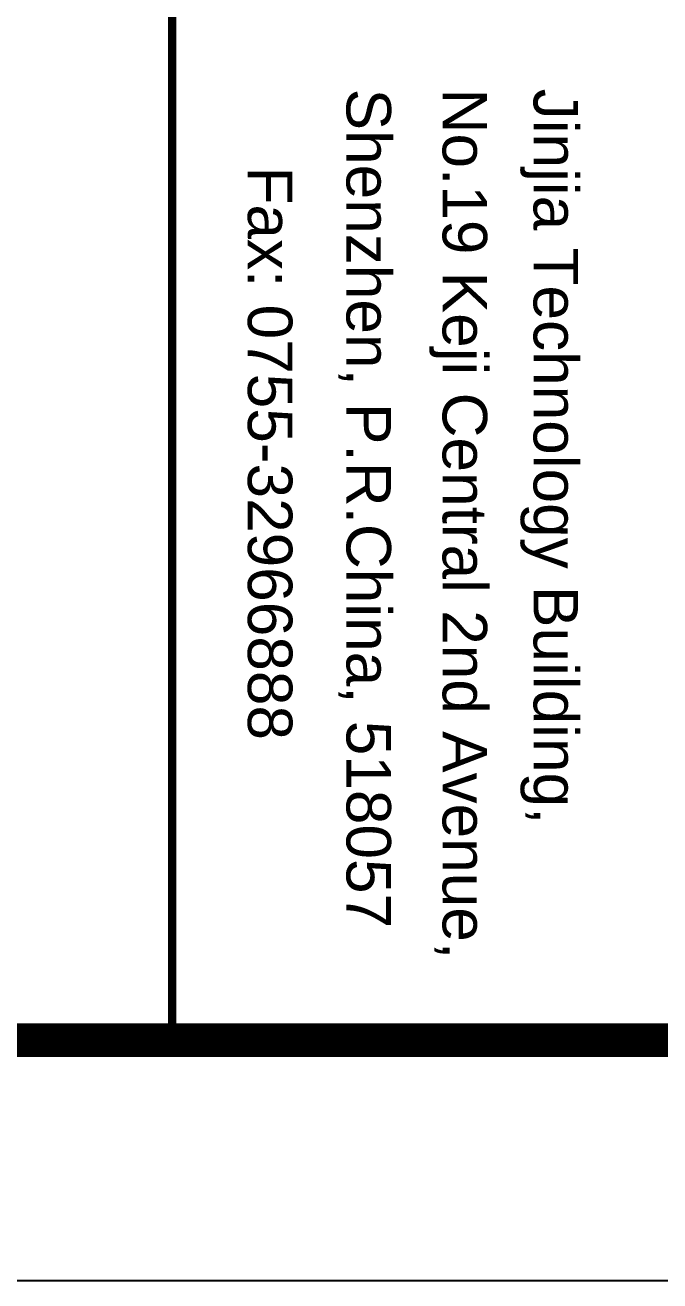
# Model space of a CAD drawing. Extents: x 447078 to 1776277, y 243534 to 519428.
# Drawn here: x 630655 to 634605, y 340853 to 348675 of the extents above; entities that cross this region are included whole.
import ezdxf

# ---------------------------------------------------------------- set-up
doc = ezdxf.new("R2010")
doc.units = 0
doc.header["$LTSCALE"] = 1000
doc.header["$MEASUREMENT"] = 0
for name, color, linetype in [('G-0-XREF', 2, 'Continuous'), ('图框CCDI_B0GA0+0.00$0$G-ANNO-TEXT', 33, 'Continuous'), ('图框CCDI_B0GA0+0.00$0$G-BORD', 3, 'Continuous')]:
    doc.layers.add(name, color=color, linetype=linetype)
doc.styles.add('图框CCDI_B0GA0+0.00$0$STANDARD', font='txt')

# ---------------------------------------------------------------- blocks, each defined once
blk = doc.blocks.new('图框CCDI_B0GA0+0.00$0$block31')
at = {"layer": '图框CCDI_B0GA0+0.00$0$G-ANNO-TEXT', "attachment_point": 7, "style": '图框CCDI_B0GA0+0.00$0$STANDARD'}
for s, insert, char_height in [('{\\fArial Unicode MS|b0|i0|c134|p34;Jinjia Technology Building\\fArial Unicode MS|b0|i0|c0|p34;,}', (40.495, 14.435), 1.84715), ('{\\f@Arial Unicode MS|b0|i0|c134|p34;No.19 Keji Central 2nd Avenue\\fArial Unicode MS|b0|i0|c134|p34;,}', (40.495, 10.661), 1.847146), ('{\\fArial Unicode MS|b0|i0|c134|p34;Shenzhen, P.R.China, 518057}', (40.495, 6.886), 1.84715), ('\\pl3.232;{\\fArial Unicode MS|b0|i0|c0|p34;Fax: 0755-3\\fArial Unicode MS|b0|i0|c134|p34;2966888}', (40.495, 3.111), 1.84715)]:
    blk.add_mtext(s, dxfattribs=dict(at, insert=insert, char_height=char_height))
blk = doc.blocks.new('图框CCDI_B0GA0+0.00')
at = {"layer": '图框CCDI_B0GA0+0.00$0$G-BORD'}
blk.add_lwpolyline([(0, 84100), (118900, 84100), (118900, 0), (0, 0)], close=True, dxfattribs=at)
at = {"layer": '图框CCDI_B0GA0+0.00$0$G-BORD', "const_width": 140}
blk.add_lwpolyline([(3300, 83100), (117900, 83100), (117900, 1000), (3300, 1000)], close=True, dxfattribs=at)
at = {"layer": '图框CCDI_B0GA0+0.00$0$G-BORD', "const_width": 35}
blk.add_lwpolyline([(109900, 18200), (117900, 18200)], dxfattribs=at)
at = {"layer": '图框CCDI_B0GA0+0.00$0$G-BORD', "xscale": 100, "yscale": 100, "zscale": 100}
blk.add_blockref('图框CCDI_B0GA0+0.00$0$block31', (109900, 18200), dxfattribs=at)

msp = doc.modelspace()

# ---------------------------------------------------------------- block references
at = {"layer": 'G-0-XREF', "xscale": 1.5, "yscale": 1.5, "zscale": 1.5, "rotation": 270}
msp.add_blockref('图框CCDI_B0GA0+0.00', (604270.2, 519203.4), dxfattribs=at)

doc.saveas('drawing.dxf')
